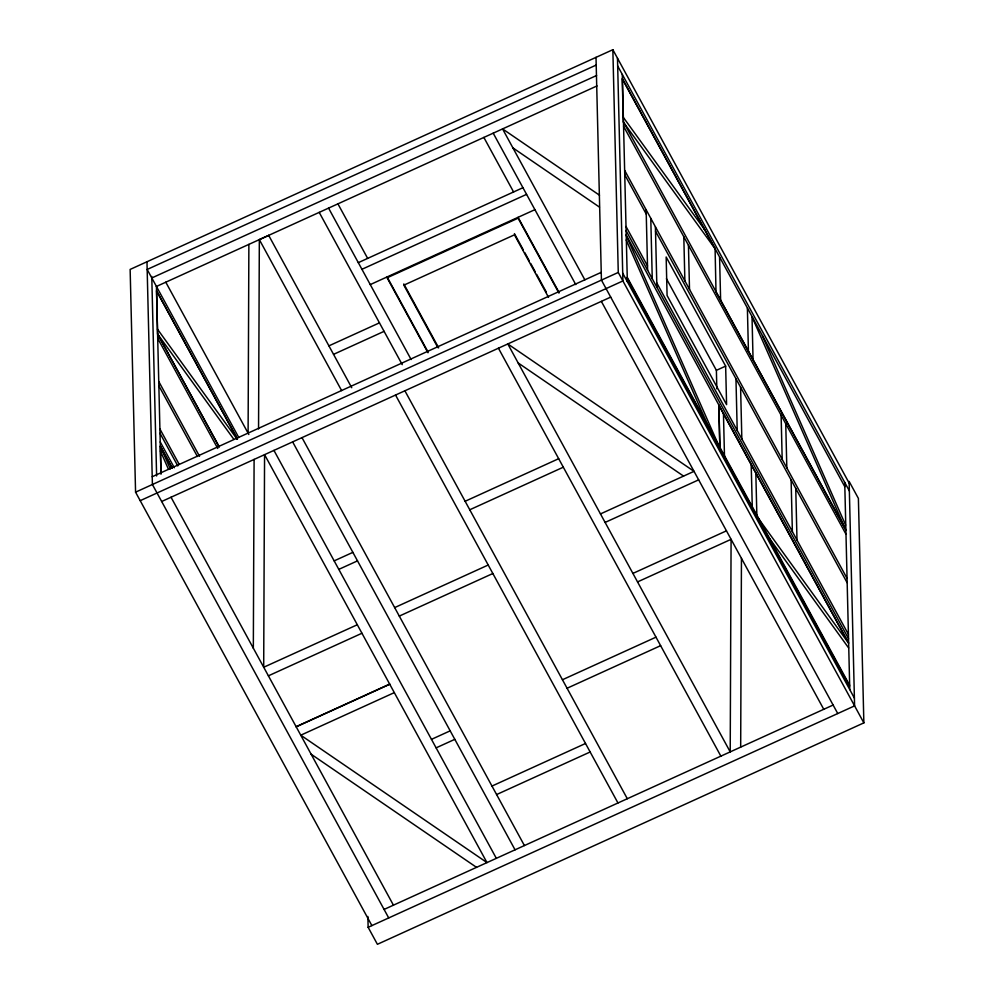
<?xml version="1.0" encoding="UTF-8"?>
<svg xmlns="http://www.w3.org/2000/svg" width="994" height="994" viewBox="0 0 994 994"><rect width="100%" height="100%" fill="white"/><g stroke="black" fill="none" stroke-linecap="round" stroke-linejoin="round"><path stroke-width="1.49" d="M248.102 433.21L248.873 244.375M253.333 648.25L254.104 459.402M258.552 428.948L259.335 239.604L268.691 235.429M740.679 747.128L741.449 558.33M849.174 483.134L612.851 49.7L130.139 269.424L135.569 492.167L371.88 925.6M596.201 65.07L147.174 269.461L238.734 437.459M151.809 277.96L596.599 75.494M156.431 286.458L596.996 85.931M358.3 262.652L522.943 187.704M361.928 269.299L526.572 194.364M370.265 284.595L534.909 209.659M328.927 345.85L379.447 322.851M333.562 354.349L384.082 331.35M152.219 476.735L601.246 272.344M135.569 492.167L618.268 272.443L612.851 49.7M140.204 500.665L622.903 280.942L617.485 58.199M161.674 501.498L610.701 297.107M716.836 388.828L716.388 370.34L725.645 366.115L666.154 256.999L667.086 295.529L726.589 404.645L725.645 366.115M334.17 560.877L352.87 552.366M465.13 501.274L558.678 458.694M338.805 569.376L357.505 560.864M469.764 509.773L563.312 467.192M357.306 624.754L263.696 667.26L264.566 454.643L486.985 862.593L300.772 735.2L394.32 692.619M394.668 607.595L488.216 565.014M600.475 513.923L694.023 471.342L507.797 343.949L730.217 751.886L731.087 539.332L637.539 581.912M399.302 616.094L492.85 573.513M605.11 522.422L698.658 479.841M268.392 675.833L361.94 633.253M296.137 726.701L389.685 684.12M632.905 573.414L726.452 530.833M296.2 726.825L389.747 684.245M431.471 739.362L450.183 730.839M562.442 679.747L655.99 637.166M436.105 747.861L454.817 739.337M567.077 688.246L660.625 645.665M491.968 786.068L585.516 743.487M496.602 794.566L590.15 751.986M384.082 909.435L833.121 705.044M368.14 927.303L854.591 705.877L849.124 481.407L858.394 498.404L863.861 722.874L377.409 944.3L368.14 927.303L367.879 916.468M599.506 195.222L502.566 128.909L584.857 279.848M512.929 147.907L599.444 207.1M518.16 362.947L683.561 476.101M311.134 754.21L476.536 867.352M623.188 117.18L704.709 229.751M715.084 248.748L623.313 122.013L622.269 78.837L715.084 248.748L716.003 291.988L845.745 529.951L752.023 316.813L753.067 359.977M767.231 535.294L848.615 647.926M157.462 329.176L237.156 439.249M233.901 439.41L157.574 333.996L156.543 290.832L237.479 439.025M617.672 65.964L849.361 490.912M622.418 78.787L844.825 486.725M623.462 121.951L845.882 529.889M623.573 126.263L845.981 534.213M624.642 170.347L847.062 578.396M624.741 174.671L646.249 214.095M655.518 231.204L847.161 582.757M666.44 278.73L716.388 370.34M626.009 226.47L647.504 265.907M656.773 282.905L848.429 634.408M626.108 230.782L848.528 638.72M626.22 235.106L848.627 643.043M627.251 277.351L849.659 685.301M627.127 278.32L719.929 448.232L718.886 405.067M849.547 686.27L719.867 448.418L718.824 405.254L848.503 643.106L756.881 516.296L755.825 473.132M622.716 273.176L854.405 698.111M618.268 272.443L863.861 722.874M837.756 713.543L601.432 280.109L596.015 57.304M601.345 301.368L823.765 709.306M493.21 133.171L575.774 284.607M483.854 137.42L513.587 191.966M518.073 217.326L558.939 292.261M558.963 293.131L518.098 218.183L387.126 277.798L427.992 352.746M514.42 233.615L523.316 249.916M524.795 252.638L529.243 260.788M530.721 263.509L535.17 271.66M536.648 274.381L546.278 292.037M548.526 297.33L514.457 234.82L403.862 285.154L437.932 347.664M498.441 348.211L720.861 756.148M403.825 283.949L438.652 347.813M387.101 276.928L427.967 351.876M337.923 203.857L367.656 258.39M328.567 208.106L411.131 359.542M319.211 212.368L402.247 364.661M404.893 390.791L627.313 798.729M395.537 395.04L617.957 802.978M268.691 235.367L351.727 387.722M259.335 239.604L341.638 390.617M301.99 437.621L524.41 845.559M292.634 441.883L515.054 849.82M273.934 450.394L496.341 858.344M165.787 282.184L248.823 434.502M156.543 290.832L237.355 439.05M157.698 338.32L217.748 448.468M158.754 381.485L199.521 456.283M158.854 385.809L197.408 456.519M159.91 428.973L179.181 464.335M160.009 433.297L177.802 465.925M160.22 441.92L174.31 467.764M171.03 497.236L393.438 905.174M388.716 917.934L152.405 484.5L146.975 261.695M762.386 335.81L845.633 525.13M626.071 235.156L719.929 448.232M626.195 239.976L709.554 429.234M170.334 468.957L160.32 446.231L160.991 474.063M160.432 451.052L168.52 469.416M844.726 482.413L849.771 689.612M795.747 488.439L797.002 540.09M791.112 479.94L792.367 531.591M785.745 423.73L786.826 467.913M781.11 415.231L782.191 459.414M747.389 308.314L748.432 351.478M751.191 464.633L752.309 507.909M740.592 387.287L741.847 438.938M735.958 378.739L737.213 430.439M719.581 257.322L720.638 300.486M723.458 413.752L724.502 456.917M688.444 245.257L689.513 289.44M683.81 236.758L684.878 280.942M655.406 226.893L656.885 287.216M650.784 218.394L652.25 278.718M646.137 209.784L647.616 270.219M622.306 74.463L627.351 281.675M156.443 286.52L160.991 473.629M151.771 276.444L156.617 475.977M219.202 446.828L157.574 333.996L219.127 446.865M172.198 467.975L160.32 446.231L172.186 468"/></g></svg>
